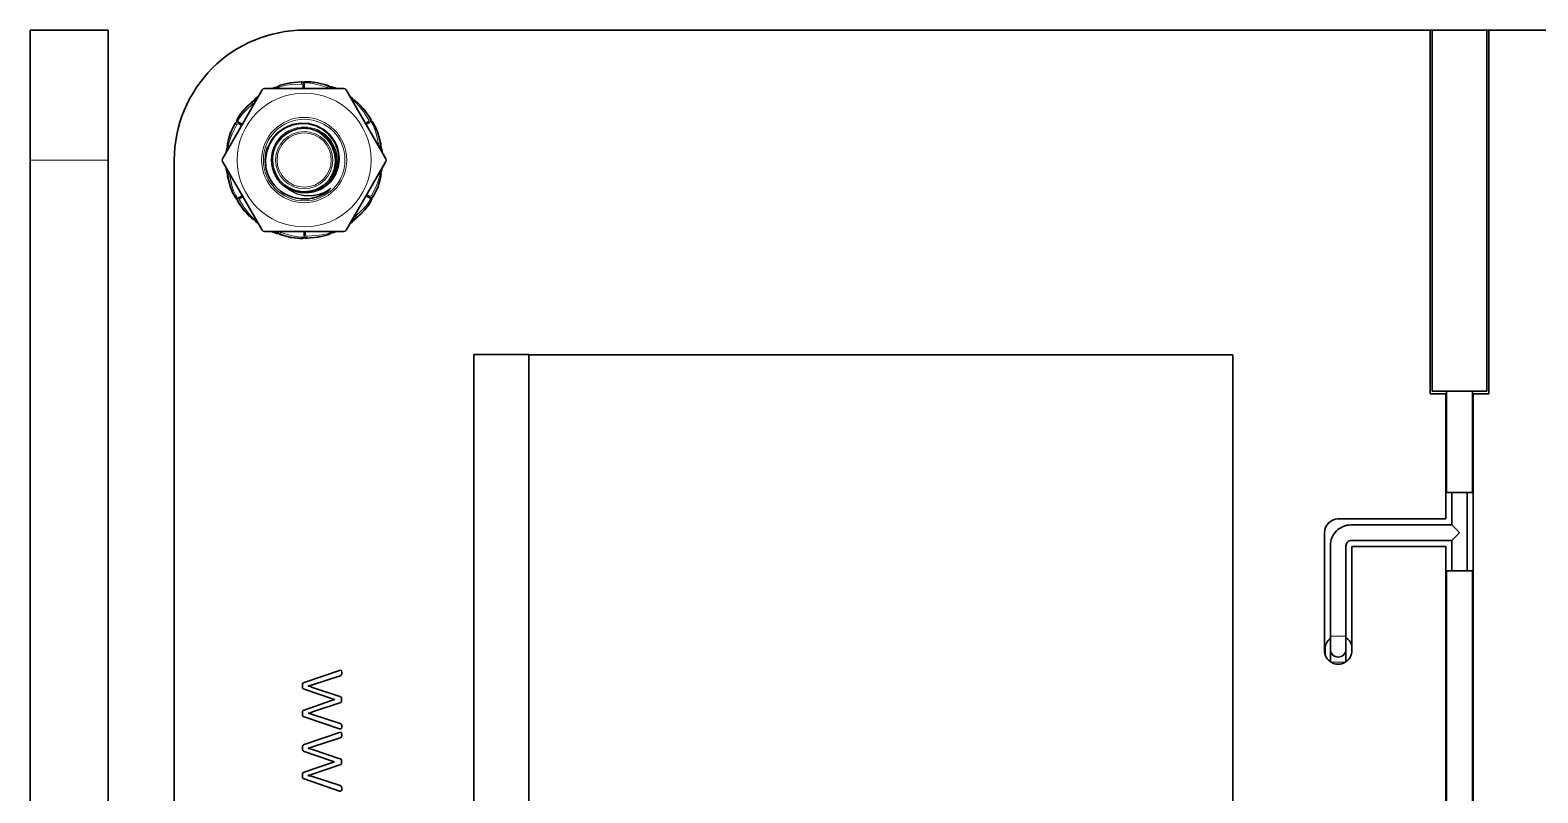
# Model space of a CAD drawing. Extents: x 145 to 857, y 42 to 790.
# Drawn here: x 634.6 to 692.7, y 335.5 to 364.8 of the extents above; entities that cross this region are included whole.
import ezdxf

# ---------------------------------------------------------------- set-up
doc = ezdxf.new("R2010")
doc.units = 0

msp = doc.modelspace()

# ---------------------------------------------------------------- linework, layer by layer
at = {"color": 7, "lineweight": 35, "ltscale": 0.075}
msp.add_line((634.621, 364.839), (637.621, 364.839), dxfattribs=at)
at = {"color": 7, "lineweight": 35, "ltscale": 0.125}
for p, q in [((634.621, 359.839), (634.621, 364.839)), ((634.621, 359.839), (634.621, 364.839)), ((637.621, 359.839), (637.621, 364.839))]:
    msp.add_line(p, q, dxfattribs=at)
at = {"color": 7, "lineweight": 35}
for p, q in [((645.169, 364.839), (701.549, 364.839)), ((634.621, 294.079), (634.621, 359.839)), ((634.621, 359.839), (634.621, 294.079)), ((637.621, 359.839), (637.621, 294.079)), ((640.169, 294.079), (640.169, 359.839)), ((651.698, 301.584), (651.698, 352.348)), ((653.819, 352.348), (653.819, 301.584)), ((653.819, 301.584), (653.819, 352.342)), ((680.916, 352.342), (653.819, 352.342)), ((680.916, 313.451), (680.916, 352.342)), ((689.11, 303.08), (689.11, 344.964)), ((690.168, 344.964), (690.168, 303.08)), ((689.14, 303.03), (689.14, 344.03)), ((690.14, 303.03), (690.14, 344.03))]:
    msp.add_line(p, q, dxfattribs=at)
at = {"color": 7, "lineweight": 35, "ltscale": 0.349879}
for p, q in [((688.505, 350.844), (688.505, 364.839)), ((690.774, 364.839), (690.773, 350.844))]:
    msp.add_line(p, q, dxfattribs=at)
at = {"color": 7, "lineweight": 35, "ltscale": 0.347379}
for p, q in [((688.589, 350.944), (688.589, 364.839)), ((690.689, 350.944), (690.689, 364.839))]:
    msp.add_line(p, q, dxfattribs=at)
at = {"color": 7, "lineweight": 35, "ltscale": 0.001178}
for p, q in [((644.394, 362.76), (644.349, 362.747)), ((647.91, 361.109), (647.89, 361.151)), ((642.252, 360.629), (642.241, 360.583)), ((644.898, 356.83), (644.945, 356.827))]:
    msp.add_line(p, q, dxfattribs=at)
at = {"color": 7, "lineweight": 13, "ltscale": 0.000101161}
msp.add_line((645.065, 362.849), (645.063, 362.846), dxfattribs=at)
at = {"color": 7, "lineweight": 13, "ltscale": 0.000367231}
msp.add_line((645.063, 362.831), (645.063, 362.846), dxfattribs=at)
at = {"color": 7, "lineweight": 13, "ltscale": 0.003215}
for p, q in [((645.117, 362.59), (645.117, 362.718)), ((647.525, 361.259), (647.636, 361.324))]:
    msp.add_line(p, q, dxfattribs=at)
at = {"color": 7, "lineweight": 35, "ltscale": 0.000366211}
for p, q in [((645.169, 362.737), (645.169, 362.751)), ((645.169, 356.942), (645.169, 356.927))]:
    msp.add_line(p, q, dxfattribs=at)
at = {"color": 7, "lineweight": 35, "ltscale": 0.003677}
for p, q in [((645.169, 362.59), (645.169, 362.737)), ((642.787, 361.214), (642.659, 361.288)), ((642.787, 358.464), (642.659, 358.39))]:
    msp.add_line(p, q, dxfattribs=at)
at = {"color": 7, "lineweight": 35, "ltscale": 0.001176}
for p, q in [((645.44, 362.848), (645.393, 362.852)), ((645.943, 356.919), (645.988, 356.932))]:
    msp.add_line(p, q, dxfattribs=at)
at = {"color": 7, "lineweight": 35, "ltscale": 0.076499}
for p, q in [((643.552, 362.539), (642.022, 359.889)), ((646.785, 357.139), (648.315, 359.789))]:
    msp.add_line(p, q, dxfattribs=at)
at = {"color": 7, "lineweight": 35, "ltscale": 0.000307051}
msp.add_line((643.414, 362.298), (643.404, 362.291), dxfattribs=at)
at = {"color": 7, "lineweight": 13, "ltscale": 0.000251525}
msp.add_line((643.404, 362.291), (643.412, 362.297), dxfattribs=at)
at = {"color": 7, "lineweight": 35, "ltscale": 0.076498}
for p, q in [((646.699, 362.589), (643.639, 362.589)), ((643.639, 357.089), (646.699, 357.089))]:
    msp.add_line(p, q, dxfattribs=at)
at = {"color": 7, "lineweight": 35, "ltscale": 0.002873}
for p, q in [((644.042, 362.632), (643.935, 362.589)), ((642.187, 360.259), (642.171, 360.146))]:
    msp.add_line(p, q, dxfattribs=at)
at = {"color": 7, "lineweight": 13, "ltscale": 0.002598}
for p, q in [((644.041, 362.628), (643.944, 362.589)), ((647.02, 362.21), (646.938, 362.274))]:
    msp.add_line(p, q, dxfattribs=at)
at = {"color": 7, "lineweight": 13, "ltscale": 0.001723}
msp.add_line((643.982, 362.589), (644.046, 362.614), dxfattribs=at)
at = {"color": 7, "lineweight": 13, "ltscale": 0.000101103}
msp.add_line((644.042, 362.632), (644.041, 362.628), dxfattribs=at)
at = {"color": 7, "lineweight": 13, "ltscale": 0.000366938}
for p, q in [((644.046, 362.614), (644.041, 362.628)), ((646.291, 357.064), (646.297, 357.05))]:
    msp.add_line(p, q, dxfattribs=at)
at = {"color": 7, "lineweight": 13, "ltscale": 0.000650683}
msp.add_line((644.046, 362.614), (644.053, 362.589), dxfattribs=at)
at = {"color": 7, "lineweight": 13, "ltscale": 0.000367217}
msp.add_line((646.093, 362.687), (646.097, 362.701), dxfattribs=at)
at = {"color": 7, "lineweight": 13, "ltscale": 0.000101789}
msp.add_line((646.1, 362.703), (646.097, 362.701), dxfattribs=at)
at = {"color": 7, "lineweight": 13, "ltscale": 0.000251303}
for p, q in [((646.41, 362.593), (646.419, 362.589)), ((643.928, 357.085), (643.919, 357.089))]:
    msp.add_line(p, q, dxfattribs=at)
at = {"color": 7, "lineweight": 35, "ltscale": 0.00030738}
msp.add_line((646.421, 362.588), (646.41, 362.593), dxfattribs=at)
at = {"color": 7, "lineweight": 35, "ltscale": 0.036627}
msp.add_line((646.785, 362.539), (647.518, 361.27), dxfattribs=at)
at = {"color": 7, "lineweight": 35, "ltscale": 0.002869}
msp.add_line((647.024, 362.212), (646.933, 362.282), dxfattribs=at)
at = {"color": 7, "lineweight": 13, "ltscale": 0.001722}
for p, q in [((646.957, 362.242), (647.011, 362.199)), ((642.194, 360.187), (642.204, 360.255)), ((648.144, 359.492), (648.133, 359.424)), ((643.38, 357.437), (643.327, 357.48)), ((646.355, 357.089), (646.291, 357.064))]:
    msp.add_line(p, q, dxfattribs=at)
at = {"color": 7, "lineweight": 13, "ltscale": 0.000650073}
for p, q in [((647.011, 362.199), (646.992, 362.18)), ((643.327, 357.48), (643.345, 357.498))]:
    msp.add_line(p, q, dxfattribs=at)
at = {"color": 7, "lineweight": 13, "ltscale": 0.000367833}
msp.add_line((647.011, 362.199), (647.02, 362.21), dxfattribs=at)
at = {"color": 7, "lineweight": 13, "ltscale": 9.97469e-05}
msp.add_line((647.024, 362.212), (647.02, 362.21), dxfattribs=at)
at = {"color": 7, "lineweight": 35, "ltscale": 0.001177}
for p, q in [((642.698, 361.579), (642.672, 361.54)), ((647.311, 361.97), (647.277, 362.003)), ((648.085, 359.05), (648.097, 359.095)), ((642.427, 358.569), (642.448, 358.527)), ((647.639, 358.1), (647.666, 358.139)), ((643.027, 357.708), (643.061, 357.676))]:
    msp.add_line(p, q, dxfattribs=at)
at = {"color": 7, "lineweight": 13, "ltscale": 0.000100858}
for p, q in [((643.154, 362.078), (643.155, 362.074)), ((647.183, 357.6), (647.182, 357.604))]:
    msp.add_line(p, q, dxfattribs=at)
at = {"color": 7, "lineweight": 13, "ltscale": 0.00036736}
for p, q in [((643.165, 362.063), (643.155, 362.074)), ((647.173, 357.615), (647.182, 357.604))]:
    msp.add_line(p, q, dxfattribs=at)
at = {"color": 7, "lineweight": 35, "ltscale": 0.08}
msp.add_line((634.621, 358.239), (634.621, 361.439), dxfattribs=at)
msp.add_line((634.621, 358.239), (634.621, 361.439), dxfattribs=at)
msp.add_line((634.621, 358.239), (634.621, 361.439), dxfattribs=at)
msp.add_line((634.621, 358.239), (634.621, 361.439), dxfattribs=at)
at = {"color": 7, "lineweight": 13, "ltscale": 0.0001005}
msp.add_line((642.51, 361.254), (642.512, 361.251), dxfattribs=at)
at = {"color": 7, "lineweight": 13, "ltscale": 0.00036756}
msp.add_line((642.525, 361.244), (642.512, 361.251), dxfattribs=at)
at = {"color": 7, "lineweight": 35, "ltscale": 0.000366414}
for p, q in [((642.659, 361.288), (642.647, 361.295)), ((647.678, 361.288), (647.691, 361.295))]:
    msp.add_line(p, q, dxfattribs=at)
at = {"color": 7, "lineweight": 13, "ltscale": 0.003214}
for p, q in [((642.761, 361.169), (642.649, 361.234)), ((642.813, 358.419), (642.701, 358.355)), ((647.577, 358.509), (647.688, 358.445)), ((645.221, 357.089), (645.221, 356.96))]:
    msp.add_line(p, q, dxfattribs=at)
at = {"color": 7, "lineweight": 35, "ltscale": 0.039872}
for p, q in [((648.315, 359.889), (647.518, 361.27)), ((642.022, 359.789), (642.82, 358.408))]:
    msp.add_line(p, q, dxfattribs=at)
at = {"color": 7, "lineweight": 35, "ltscale": 0.003676}
for p, q in [((647.551, 361.214), (647.678, 361.288)), ((647.551, 358.464), (647.678, 358.39)), ((645.169, 357.089), (645.169, 356.942))]:
    msp.add_line(p, q, dxfattribs=at)
at = {"color": 7, "lineweight": 13, "ltscale": 0.000367075}
for p, q in [((647.707, 361.426), (647.719, 361.434)), ((642.631, 358.252), (642.618, 358.244))]:
    msp.add_line(p, q, dxfattribs=at)
at = {"color": 7, "lineweight": 13, "ltscale": 0.000102245}
msp.add_line((647.723, 361.434), (647.719, 361.434), dxfattribs=at)
at = {"color": 7, "lineweight": 13, "ltscale": 0.000366608}
for p, q in [((648.097, 360.463), (648.111, 360.466)), ((642.241, 359.216), (642.227, 359.213))]:
    msp.add_line(p, q, dxfattribs=at)
at = {"color": 7, "lineweight": 13, "ltscale": 0.000101823}
msp.add_line((648.115, 360.464), (648.111, 360.466), dxfattribs=at)
at = {"color": 7, "lineweight": 13, "ltscale": 0.075}
msp.add_line((634.621, 359.839), (637.621, 359.839), dxfattribs=at)
at = {"color": 7, "lineweight": 13, "ltscale": 0.002597}
for p, q in [((642.19, 360.257), (642.175, 360.154)), ((648.148, 359.422), (648.162, 359.524)), ((643.318, 357.468), (643.399, 357.404)), ((646.297, 357.05), (646.393, 357.089))]:
    msp.add_line(p, q, dxfattribs=at)
at = {"color": 7, "lineweight": 13, "ltscale": 9.82742e-05}
msp.add_line((642.187, 360.259), (642.19, 360.257), dxfattribs=at)
at = {"color": 7, "lineweight": 13, "ltscale": 0.000366633}
msp.add_line((642.204, 360.255), (642.19, 360.257), dxfattribs=at)
at = {"color": 7, "lineweight": 13, "ltscale": 0.00065088}
msp.add_line((642.204, 360.255), (642.229, 360.248), dxfattribs=at)
at = {"color": 7, "lineweight": 13, "ltscale": 0.00026093}
msp.add_line((643.897, 359.85), (643.897, 359.839), dxfattribs=at)
at = {"color": 7, "lineweight": 35, "ltscale": 0.000250249}
msp.add_line((643.947, 359.834), (643.947, 359.844), dxfattribs=at)
at = {"color": 7, "lineweight": 35, "ltscale": 0.000250244}
msp.add_line((646.39, 359.844), (646.39, 359.834), dxfattribs=at)
at = {"color": 7, "lineweight": 13, "ltscale": 0.000260162}
msp.add_line((646.44, 359.829), (646.44, 359.839), dxfattribs=at)
at = {"color": 7, "lineweight": 13, "ltscale": 0.000251432}
for p, q in [((648.174, 360.142), (648.175, 360.132)), ((642.163, 359.537), (642.162, 359.547))]:
    msp.add_line(p, q, dxfattribs=at)
at = {"color": 7, "lineweight": 35, "ltscale": 0.00030518}
msp.add_line((648.176, 360.129), (648.174, 360.142), dxfattribs=at)
at = {"color": 7, "lineweight": 13, "ltscale": 0.000649407}
msp.add_line((648.133, 359.424), (648.108, 359.43), dxfattribs=at)
at = {"color": 7, "lineweight": 13, "ltscale": 0.00036825}
msp.add_line((648.133, 359.424), (648.148, 359.422), dxfattribs=at)
at = {"color": 7, "lineweight": 13, "ltscale": 9.65925e-05}
msp.add_line((648.151, 359.419), (648.148, 359.422), dxfattribs=at)
at = {"color": 7, "lineweight": 35, "ltscale": 0.00287}
msp.add_line((648.151, 359.419), (648.167, 359.533), dxfattribs=at)
at = {"color": 7, "lineweight": 13, "ltscale": 0.000100384}
msp.add_line((642.223, 359.214), (642.227, 359.213), dxfattribs=at)
at = {"color": 7, "lineweight": 13, "ltscale": 0.00073615}
msp.add_line((644.517, 358.806), (644.498, 358.783), dxfattribs=at)
at = {"color": 7, "lineweight": 35, "ltscale": 9.52208e-05}
msp.add_line((644.514, 358.808), (644.517, 358.806), dxfattribs=at)
at = {"color": 7, "lineweight": 35, "ltscale": 0.001908}
msp.add_line((646.143, 358.699), (646.2, 358.75), dxfattribs=at)
at = {"color": 7, "lineweight": 13, "ltscale": 0.000100711}
msp.add_line((642.614, 358.244), (642.618, 358.244), dxfattribs=at)
at = {"color": 7, "lineweight": 35, "ltscale": 0.000366034}
for p, q in [((642.659, 358.39), (642.647, 358.383)), ((647.678, 358.39), (647.691, 358.383))]:
    msp.add_line(p, q, dxfattribs=at)
at = {"color": 7, "lineweight": 35, "ltscale": 0.036626}
msp.add_line((643.552, 357.139), (642.82, 358.408), dxfattribs=at)
at = {"color": 7, "lineweight": 13, "ltscale": 0.00036657}
msp.add_line((647.812, 358.435), (647.825, 358.428), dxfattribs=at)
at = {"color": 7, "lineweight": 13, "ltscale": 0.000101273}
msp.add_line((647.827, 358.424), (647.825, 358.428), dxfattribs=at)
at = {"color": 7, "lineweight": 13, "ltscale": 0.000101172}
msp.add_line((643.314, 357.467), (643.318, 357.468), dxfattribs=at)
at = {"color": 7, "lineweight": 35, "ltscale": 0.002871}
for p, q in [((643.314, 357.467), (643.404, 357.396)), ((646.296, 357.046), (646.402, 357.09))]:
    msp.add_line(p, q, dxfattribs=at)
at = {"color": 7, "lineweight": 13, "ltscale": 0.000366891}
msp.add_line((643.327, 357.48), (643.318, 357.468), dxfattribs=at)
at = {"color": 7, "lineweight": 35, "ltscale": 0.000304283}
msp.add_line((643.917, 357.09), (643.928, 357.085), dxfattribs=at)
at = {"color": 7, "lineweight": 13, "ltscale": 0.000101126}
msp.add_line((644.237, 356.975), (644.24, 356.978), dxfattribs=at)
at = {"color": 7, "lineweight": 13, "ltscale": 0.000366491}
msp.add_line((644.245, 356.992), (644.24, 356.978), dxfattribs=at)
at = {"color": 7, "lineweight": 13, "ltscale": 0.000649946}
msp.add_line((646.291, 357.064), (646.284, 357.089), dxfattribs=at)
at = {"color": 7, "lineweight": 13, "ltscale": 0.000101345}
msp.add_line((646.296, 357.046), (646.297, 357.05), dxfattribs=at)
at = {"color": 7, "lineweight": 35, "ltscale": 0.000303237}
msp.add_line((646.924, 357.38), (646.933, 357.387), dxfattribs=at)
at = {"color": 7, "lineweight": 13, "ltscale": 0.000250286}
msp.add_line((646.933, 357.387), (646.925, 357.382), dxfattribs=at)
at = {"color": 7, "lineweight": 13, "ltscale": 0.00010041}
msp.add_line((645.273, 356.829), (645.275, 356.833), dxfattribs=at)
at = {"color": 7, "lineweight": 13, "ltscale": 0.000367177}
msp.add_line((645.274, 356.848), (645.275, 356.833), dxfattribs=at)
at = {"color": 7, "lineweight": 35, "ltscale": 0.053038}
msp.add_line((651.698, 352.348), (653.819, 352.348), dxfattribs=at)
at = {"color": 7, "lineweight": 35, "ltscale": 0.000172424}
msp.add_line((653.819, 352.348), (653.819, 352.342), dxfattribs=at)
at = {"color": 7, "lineweight": 35, "ltscale": 0.015115}
msp.add_line((689.11, 350.844), (688.505, 350.844), dxfattribs=at)
at = {"color": 7, "lineweight": 35, "ltscale": 0.052499}
msp.add_line((690.689, 350.944), (688.589, 350.944), dxfattribs=at)
at = {"color": 7, "lineweight": 35, "ltscale": 0.120544}
for p, q in [((689.11, 346.022), (689.11, 350.844)), ((690.168, 350.844), (690.168, 346.022))]:
    msp.add_line(p, q, dxfattribs=at)
at = {"color": 7, "lineweight": 35, "ltscale": 0.0975}
for p, q in [((689.14, 350.944), (689.14, 347.044)), ((690.14, 350.944), (690.14, 347.044))]:
    msp.add_line(p, q, dxfattribs=at)
at = {"color": 7, "lineweight": 35, "ltscale": 0.015132}
msp.add_line((690.773, 350.844), (690.168, 350.844), dxfattribs=at)
at = {"color": 7, "lineweight": 35, "ltscale": 0.025}
for p, q in [((689.14, 347.044), (690.14, 347.044)), ((690.14, 344.03), (689.14, 344.03))]:
    msp.add_line(p, q, dxfattribs=at)
at = {"color": 7, "lineweight": 35, "ltscale": 0.031277}
msp.add_line((689.34, 347.044), (689.34, 345.793), dxfattribs=at)
at = {"color": 7, "lineweight": 35, "ltscale": 0.07536}
msp.add_line((689.94, 347.044), (689.94, 344.03), dxfattribs=at)
at = {"color": 7, "lineweight": 35, "ltscale": 0.103705}
msp.add_line((684.962, 346.022), (689.11, 346.022), dxfattribs=at)
at = {"color": 7, "lineweight": 35, "ltscale": 2.59399e-05}
msp.add_line((684.962, 346.021), (684.962, 346.022), dxfattribs=at)
at = {"color": 7, "lineweight": 35, "ltscale": 0.026459}
msp.add_line((690.168, 346.022), (690.168, 344.964), dxfattribs=at)
at = {"color": 7, "lineweight": 35, "ltscale": 0.113283}
msp.add_line((684.441, 340.962), (684.441, 345.493), dxfattribs=at)
at = {"color": 7, "lineweight": 35, "ltscale": 0.096744}
for p, q in [((685.47, 345.793), (689.34, 345.793)), ((685.47, 345.193), (689.34, 345.193))]:
    msp.add_line(p, q, dxfattribs=at)
at = {"color": 7, "lineweight": 35, "ltscale": 0.00552}
msp.add_line((689.496, 345.637), (689.34, 345.793), dxfattribs=at)
at = {"color": 7, "lineweight": 35, "ltscale": 0.005521}
msp.add_line((689.496, 345.349), (689.34, 345.193), dxfattribs=at)
at = {"color": 7, "lineweight": 35, "ltscale": 0.005086}
for q in [(689.496, 345.637), (689.496, 345.349)]:
    msp.add_line((689.64, 345.493), q, dxfattribs=at)
at = {"color": 7, "lineweight": 35, "ltscale": 0.087133}
for p, q in [((684.67, 341.508), (684.67, 344.993)), ((685.27, 341.508), (685.27, 344.993))]:
    msp.add_line(p, q, dxfattribs=at)
at = {"color": 7, "lineweight": 35, "ltscale": 0.100053}
msp.add_line((685.5, 344.964), (685.5, 340.962), dxfattribs=at)
at = {"color": 7, "lineweight": 35, "ltscale": 0.090253}
msp.add_line((689.11, 344.964), (685.5, 344.964), dxfattribs=at)
at = {"color": 7, "lineweight": 35, "ltscale": 0.029082}
msp.add_line((689.34, 345.193), (689.34, 344.03), dxfattribs=at)
at = {"color": 7, "lineweight": 35, "ltscale": 0.0125}
for p, q in [((684.67, 341.508), (684.67, 341.008)), ((685.27, 341.508), (685.27, 341.008))]:
    msp.add_line(p, q, dxfattribs=at)
at = {"color": 7, "lineweight": 13, "ltscale": 0.015001}
msp.add_line((684.67, 341.508), (685.27, 341.508), dxfattribs=at)
at = {"color": 7, "lineweight": 35, "ltscale": 0.005022}
msp.add_line((684.465, 340.807), (684.465, 341.008), dxfattribs=at)
at = {"color": 7, "lineweight": 35, "ltscale": 0.01203}
msp.add_line((684.67, 341.008), (684.67, 340.526), dxfattribs=at)
at = {"color": 7, "lineweight": 35, "ltscale": 0.012057}
msp.add_line((685.27, 341.008), (685.27, 340.525), dxfattribs=at)
at = {"color": 7, "lineweight": 35, "ltscale": 0.036023}
for p, q in [((645.166, 339.73), (646.53, 340.193)), ((646.53, 337.942), (645.166, 338.405)), ((645.166, 337.338), (646.53, 337.8)), ((646.53, 335.549), (645.166, 336.012))]:
    msp.add_line(p, q, dxfattribs=at)
at = {"color": 7, "lineweight": 35, "ltscale": 0.001576}
for p, q in [((646.614, 340.13), (646.614, 340.067)), ((646.614, 338.065), (646.614, 338.002)), ((646.614, 335.672), (646.614, 335.609))]:
    msp.add_line(p, q, dxfattribs=at)
at = {"color": 7, "lineweight": 13, "ltscale": 0.013632}
msp.add_line((684.698, 340.508), (685.243, 340.508), dxfattribs=at)
at = {"color": 7, "lineweight": 35, "ltscale": 0.002335}
msp.add_line((645.103, 339.55), (645.103, 339.643), dxfattribs=at)
at = {"color": 7, "lineweight": 35, "ltscale": 0.004211}
for p, q in [((645.487, 339.637), (645.325, 339.592)), ((645.487, 337.244), (645.325, 337.199))]:
    msp.add_line(p, q, dxfattribs=at)
at = {"color": 7, "lineweight": 35, "ltscale": 0.000145721}
msp.add_line((645.325, 339.592), (645.325, 339.586), dxfattribs=at)
at = {"color": 7, "lineweight": 35, "ltscale": 0.002765}
for p, q in [((645.325, 339.586), (645.432, 339.556)), ((645.325, 337.193), (645.432, 337.163))]:
    msp.add_line(p, q, dxfattribs=at)
at = {"color": 7, "lineweight": 35, "ltscale": 0.001469}
for p, q in [((645.432, 339.556), (645.487, 339.538)), ((645.432, 337.163), (645.487, 337.145))]:
    msp.add_line(p, q, dxfattribs=at)
at = {"color": 7, "lineweight": 35, "ltscale": 0.027966}
for p, q in [((646.551, 339.983), (645.487, 339.637)), ((646.551, 337.59), (645.487, 337.244))]:
    msp.add_line(p, q, dxfattribs=at)
at = {"color": 7, "lineweight": 35, "ltscale": 0.027936}
for p, q in [((645.487, 339.538), (646.548, 339.186)), ((645.487, 337.145), (646.548, 336.794))]:
    msp.add_line(p, q, dxfattribs=at)
at = {"color": 7, "lineweight": 35, "ltscale": 0.02678}
for p, q in [((646.179, 339.117), (645.166, 339.466)), ((646.179, 336.724), (645.166, 337.073))]:
    msp.add_line(p, q, dxfattribs=at)
at = {"color": 7, "lineweight": 35, "ltscale": 0.026805}
for p, q in [((645.166, 338.666), (646.179, 339.018)), ((645.166, 336.273), (646.179, 336.625))]:
    msp.add_line(p, q, dxfattribs=at)
at = {"color": 7, "lineweight": 35, "ltscale": 0.027938}
for p, q in [((646.548, 338.946), (645.487, 338.594)), ((646.548, 336.553), (645.487, 336.201))]:
    msp.add_line(p, q, dxfattribs=at)
at = {"color": 7, "lineweight": 35, "ltscale": 0.000146484}
for p, q in [((646.341, 339.063), (646.341, 339.069)), ((645.325, 338.546), (645.325, 338.54)), ((645.325, 337.199), (645.325, 337.193)), ((646.341, 336.67), (646.341, 336.676)), ((645.325, 336.153), (645.325, 336.147))]:
    msp.add_line(p, q, dxfattribs=at)
at = {"color": 7, "lineweight": 35, "ltscale": 0.001801}
msp.add_line((646.608, 339.102), (646.608, 339.03), dxfattribs=at)
at = {"color": 7, "lineweight": 35, "ltscale": 0.002325}
for p, q in [((645.103, 338.489), (645.103, 338.582)), ((645.103, 336.096), (645.103, 336.189))]:
    msp.add_line(p, q, dxfattribs=at)
at = {"color": 7, "lineweight": 35, "ltscale": 0.002766}
for p, q in [((645.432, 338.576), (645.325, 338.546)), ((645.432, 336.183), (645.325, 336.153))]:
    msp.add_line(p, q, dxfattribs=at)
at = {"color": 7, "lineweight": 35, "ltscale": 0.001467}
for p, q in [((645.487, 338.594), (645.432, 338.576)), ((645.487, 336.201), (645.432, 336.183))]:
    msp.add_line(p, q, dxfattribs=at)
at = {"color": 7, "lineweight": 35, "ltscale": 0.027964}
for p, q in [((645.487, 338.495), (646.551, 338.149)), ((645.487, 336.102), (646.551, 335.757))]:
    msp.add_line(p, q, dxfattribs=at)
at = {"color": 7, "lineweight": 35, "ltscale": 0.002334}
msp.add_line((645.103, 337.157), (645.103, 337.25), dxfattribs=at)
at = {"color": 7, "lineweight": 35, "ltscale": 0.001575}
msp.add_line((646.614, 337.737), (646.614, 337.674), dxfattribs=at)
at = {"color": 7, "lineweight": 35, "ltscale": 0.0018}
msp.add_line((646.608, 336.709), (646.608, 336.637), dxfattribs=at)
at = {"color": 7, "lineweight": 13}
for points in [[(644.137, 362.621), (644.276, 362.674), (644.475, 362.72), (644.691, 362.747), (645.062, 362.766)], [(644.349, 362.747), (644.74, 362.814), (645.063, 362.831)], [(645.063, 362.846), (644.765, 362.828), (644.394, 362.76)], [(645.151, 362.806), (645.3, 362.808), (645.502, 362.783), (645.714, 362.735), (646.069, 362.626)], [(645.393, 362.852), (645.783, 362.781), (646.093, 362.687)], [(646.097, 362.701), (645.812, 362.786), (645.44, 362.848)], [(642.59, 361.307), (642.663, 361.437), (642.786, 361.6), (642.934, 361.76), (643.205, 362.012)], [(642.672, 361.54), (642.928, 361.842), (643.165, 362.063)], [(643.155, 362.074), (642.938, 361.869), (642.698, 361.579)], [(647.062, 362.124), (647.178, 362.029), (647.316, 361.88), (647.448, 361.707), (647.65, 361.395)], [(647.277, 362.003), (647.531, 361.698), (647.707, 361.426)], [(647.719, 361.434), (647.555, 361.683), (647.311, 361.97)], [(642.241, 360.583), (642.378, 360.955), (642.525, 361.244)], [(642.244, 360.336), (642.267, 360.484), (642.327, 360.678), (642.412, 360.879), (642.581, 361.21)], [(642.512, 361.251), (642.379, 360.984), (642.252, 360.629)], [(643.753, 360.333), (643.909, 360.632), (644.127, 360.886), (644.395, 361.084), (644.698, 361.215), (645.02, 361.274), (645.343, 361.26), (645.652, 361.175), (645.932, 361.023), (646.169, 360.815), (646.352, 360.56)], [(647.729, 361.338), (647.806, 361.21), (647.885, 361.023), (647.95, 360.815), (648.032, 360.453)], [(647.89, 361.151), (648.024, 360.778), (648.097, 360.463)], [(648.111, 360.466), (648.042, 360.756), (647.91, 361.109)], [(646.143, 360.518), (646.046, 360.641), (645.809, 360.851), (645.761, 360.886), (645.732, 360.915), (645.747, 360.916)], [(646.148, 360.521), (645.972, 360.724), (645.805, 360.858), (645.732, 360.914), (645.734, 360.916), (645.757, 360.911)], [(646.527, 359.834), (646.485, 359.549), (646.384, 359.281), (646.229, 359.043), (646.029, 358.845), (645.793, 358.694), (645.533, 358.598), (645.262, 358.56), (644.991, 358.579), (644.733, 358.655), (644.498, 358.783)], [(648.094, 359.342), (648.07, 359.194), (648.01, 359), (647.926, 358.799), (647.757, 358.469)], [(642.227, 359.213), (642.295, 358.923), (642.427, 358.569)], [(642.448, 358.527), (642.314, 358.9), (642.241, 359.216)], [(642.609, 358.34), (642.532, 358.468), (642.453, 358.656), (642.388, 358.864), (642.305, 359.225)], [(646.07, 358.64), (645.773, 358.511), (645.462, 358.452), (645.155, 358.463), (644.865, 358.539), (644.606, 358.674), (644.483, 358.769)], [(646.2, 358.75), (645.972, 358.612), (645.729, 358.52), (645.478, 358.475), (645.229, 358.475), (645.068, 358.5), (644.913, 358.544), (644.631, 358.683), (644.498, 358.783)], [(648.097, 359.095), (647.96, 358.723), (647.812, 358.435)], [(647.825, 358.428), (647.959, 358.694), (648.085, 359.05)], [(642.618, 358.244), (642.782, 357.995), (643.027, 357.708)], [(643.061, 357.676), (642.807, 357.98), (642.631, 358.252)], [(643.276, 357.555), (643.16, 357.649), (643.021, 357.798), (642.889, 357.972), (642.688, 358.283)], [(647.747, 358.372), (647.675, 358.241), (647.552, 358.079), (647.404, 357.919), (647.132, 357.666)], [(647.666, 358.139), (647.41, 357.836), (647.173, 357.615)], [(647.182, 357.604), (647.399, 357.809), (647.639, 358.1)], [(644.24, 356.978), (644.526, 356.893), (644.898, 356.83)], [(644.945, 356.827), (644.554, 356.897), (644.245, 356.992)], [(645.187, 356.872), (645.038, 356.87), (644.836, 356.895), (644.623, 356.943), (644.268, 357.052)], [(645.988, 356.932), (645.598, 356.864), (645.274, 356.848)], [(645.275, 356.833), (645.572, 356.85), (645.943, 356.919)], [(646.201, 357.058), (646.061, 357.004), (645.863, 356.959), (645.646, 356.931), (645.276, 356.912)]]:
    msp.add_lwpolyline(points, dxfattribs=at)
at = {"color": 7, "lineweight": 35}
for points in [[(645.065, 362.849), (644.633, 362.812), (644.394, 362.76)], [(646.1, 362.703), (645.682, 362.816), (645.44, 362.848)], [(643.154, 362.078), (642.847, 361.772), (642.698, 361.579)], [(647.723, 361.434), (647.475, 361.79), (647.311, 361.97)], [(642.51, 361.254), (642.326, 360.862), (642.252, 360.629)], [(643.698, 359.546), (643.682, 359.86), (643.729, 360.166), (643.838, 360.453), (644.002, 360.709), (644.215, 360.925), (644.466, 361.09), (644.744, 361.198), (645.036, 361.246), (645.33, 361.232), (645.612, 361.159), (645.871, 361.029), (646.096, 360.849), (646.276, 360.629), (646.326, 360.548)], [(648.115, 360.464), (648.004, 360.883), (647.91, 361.109)], [(646.498, 359.838), (646.457, 359.559), (646.359, 359.297), (646.208, 359.064), (646.014, 358.87), (645.743, 358.703), (645.443, 358.608), (645.132, 358.591), (644.829, 358.651), (644.553, 358.782), (644.517, 358.806)], [(642.223, 359.214), (642.334, 358.795), (642.427, 358.569)], [(647.827, 358.424), (648.011, 358.817), (648.085, 359.05)], [(642.614, 358.244), (642.862, 357.889), (643.027, 357.708)], [(647.183, 357.6), (647.49, 357.906), (647.639, 358.1)], [(644.237, 356.975), (644.656, 356.862), (644.898, 356.83)], [(645.273, 356.829), (645.705, 356.866), (645.943, 356.919)], [(646.53, 340.193), (646.577, 340.197), (646.605, 340.176), (646.614, 340.13)], [(646.614, 338.002), (646.605, 337.958), (646.577, 337.938), (646.53, 337.942)], [(646.53, 337.8), (646.577, 337.804), (646.605, 337.783), (646.614, 337.737)], [(646.614, 335.609), (646.605, 335.565), (646.577, 335.545), (646.53, 335.549)]]:
    msp.add_lwpolyline(points, dxfattribs=at)
at = {"color": 7, "lineweight": 13}
for radius in [2.575, 1.641, 1.571, 1.099, 1.043]:
    msp.add_circle((645.169, 359.839), radius, dxfattribs=at)
at = {"color": 7, "lineweight": 35}
for centre, radius, start, end in [((645.169, 359.839), 5, 90, 180.00001), ((644.639, 361.687), 1.099, 105.29342, 116.06192), ((645.069, 362.749), 0.1, 1.50389, 92.47464), ((645.196, 362.785), 0.0643, 96.69185, 148.92583), ((645.303, 361.757), 1.099, 85.29342, 96.06192), ((643.296, 362.114), 0.0643, 136.69189, 188.92627), ((644.039, 361.394), 1.099, 125.29343, 136.06192), ((643.639, 362.489), 0.1, 90, 150), ((644.08, 362.538), 0.101, 30.33477, 112.18853), ((644.187, 362.617), 0.0643, 116.69187, 168.92606), ((646.07, 362.607), 0.101, 349.85132, 72.20334), ((646.202, 362.598), 0.0643, 76.69183, 128.92559), ((645.951, 361.595), 1.099, 65.29342, 76.06192), ((646.699, 362.489), 0.1, 30, 90), ((646.962, 362.132), 0.101, 330.33475, 52.18854), ((647.083, 362.079), 0.0643, 56.69181, 108.92538), ((643.222, 362.003), 0.101, 49.85132, 132.20334), ((646.504, 361.222), 1.099, 45.29342, 56.06192), ((642.599, 361.208), 0.1, 61.50389, 152.47464), ((642.631, 361.336), 0.0643, 156.6919, 208.92642), ((643.575, 360.914), 1.099, 145.29342, 156.06191), ((645.169, 359.839), 1.221, 0.23471, 179.76529), ((647.639, 361.38), 0.1, 301.50389, 32.47464), ((647.734, 361.289), 0.0643, 36.6918, 88.92523), ((646.896, 360.682), 1.099, 25.29342, 36.06192), ((643.304, 360.304), 1.099, 165.29342, 176.06192), ((645.133, 359.812), 1.238, 1.26229, 34.98067), ((645.157, 359.889), 1.342, 357.84232, 29.4327), ((648.016, 360.443), 0.101, 289.85132, 12.20334), ((642.109, 359.839), 0.1, 150, 210), ((642.287, 360.246), 0.101, 90.3348, 172.18854), ((642.272, 360.378), 0.0643, 176.69191, 228.92651), ((645.169, 359.839), 1.5, 160.76048, 265.5039), ((645.169, 359.839), 1.221, 180.23471, 237.58348), ((645.169, 359.839), 1.221, 237.5819, 359.76523), ((645.169, 359.839), 1.221, 237.58253, 359.76522), ((645.169, 359.839), 1.221, 237.58277, 359.76522), ((645.136, 359.813), 1.235, 333.16685, 1.19453), ((648.075, 360.324), 0.0643, 16.69179, 68.92515), ((647.081, 360.04), 1.099, 5.29342, 16.06192), ((648.229, 359.839), 0.1, 330, 30), ((643.257, 359.638), 1.099, 185.29342, 196.06192), ((642.263, 359.354), 0.0643, 196.69191, 248.92651), ((642.321, 359.235), 0.101, 109.85132, 192.20333), ((645.129, 359.816), 1.243, 328.34981, 333.19712), ((648.051, 359.433), 0.101, 270.33471, 352.18854), ((647.034, 359.374), 1.099, 345.29342, 356.06192), ((648.065, 359.301), 0.0643, 356.69179, 48.92516), ((645.169, 359.839), 1.5, 265.50063, 310.49808), ((643.441, 358.997), 1.099, 205.29343, 216.06192), ((642.604, 358.39), 0.0643, 216.69191, 268.92644), ((642.699, 358.298), 0.1, 121.50389, 212.47463), ((646.762, 358.764), 1.099, 325.29342, 336.06192), ((647.738, 358.471), 0.1, 241.5039, 332.47464), ((647.707, 358.343), 0.0643, 336.6918, 28.92524), ((643.833, 358.456), 1.099, 225.29342, 236.06191), ((643.254, 357.6), 0.0643, 236.69189, 288.92628), ((643.376, 357.546), 0.101, 150.3348, 232.18854), ((646.299, 358.284), 1.099, 305.29342, 316.06192), ((647.115, 357.675), 0.101, 229.85133, 312.20333), ((647.042, 357.565), 0.0643, 316.69181, 8.9254), ((643.639, 357.189), 0.1, 210, 270), ((644.387, 358.083), 1.099, 245.29342, 256.06192), ((644.136, 357.08), 0.0643, 256.69187, 308.92608), ((644.268, 357.071), 0.101, 169.85133, 252.20333), ((645.268, 356.93), 0.1, 181.50389, 272.47464), ((645.699, 357.991), 1.099, 285.29343, 296.06192), ((646.258, 357.14), 0.101, 210.33474, 292.18854), ((646.151, 357.061), 0.0643, 296.69183, 348.92561), ((646.699, 357.189), 0.1, 270, 330), ((645.035, 357.922), 1.099, 265.29342, 276.06192), ((645.142, 356.893), 0.0643, 276.69185, 328.92584), ((684.97, 345.493), 0.529, 90.89247, 179.95562), ((685.47, 344.993), 0.8, 90, 180.00001), ((685.47, 344.993), 0.2, 90, 180.00001), ((684.993, 341.008), 0.528, 127.70782, 180.02039), ((684.991, 341.005), 0.532, 17.18885, 58.42523), ((684.97, 340.962), 0.529, 179.98532, 0.04224), ((684.97, 341.008), 0.3, 180.00001, 360), ((645.186, 339.649), 0.0836, 104.24566, 183.93748), ((645.181, 339.543), 0.0787, 175.22378, 258.47186), ((646.535, 340.06), 0.0787, 281.52814, 4.77622), ((646.975, 341.496), 2.508, 251.48521, 255.35253), ((646.553, 338.006), 1.078, 101.35552, 110.3134), ((646.53, 339.11), 0.0786, 354.26624, 76.4109), ((646.53, 339.022), 0.0782, 283.34726, 5.71547), ((645.181, 338.589), 0.0787, 101.52814, 184.77622), ((645.182, 338.482), 0.0791, 175.19844, 258.2328), ((645.147, 337.588), 0.969, 69.43808, 79.41053), ((646.535, 338.072), 0.0791, 355.19844, 78.2328), ((645.186, 337.256), 0.0836, 104.24566, 183.93748), ((646.535, 337.668), 0.0787, 281.52814, 4.77622), ((645.181, 337.151), 0.0787, 175.22378, 258.47186), ((646.975, 339.103), 2.508, 251.48521, 255.35253), ((646.553, 335.614), 1.078, 101.35552, 110.3134), ((646.53, 336.717), 0.0786, 354.26624, 76.4109), ((646.53, 336.629), 0.0782, 283.34726, 5.71547), ((645.181, 336.196), 0.0787, 101.52814, 184.77622), ((645.182, 336.09), 0.0791, 175.19844, 258.2328), ((645.147, 335.195), 0.969, 69.43808, 79.41053), ((646.535, 335.679), 0.0791, 355.19844, 78.2328)]:
    msp.add_arc(centre, radius, start, end, dxfattribs=at)
at = {"color": 7, "lineweight": 13}
for centre, radius, start, end in [((645.387, 362.792), 0.326, 173.22679, 184.65508), ((645.066, 362.714), 0.0517, 4.84226, 94.59469), ((645.071, 362.746), 0.0988, 2.94565, 94.62139), ((645.071, 362.732), 0.0987, 2.92211, 94.38808), ((645.193, 362.803), 0.0463, 84.45087, 176.92708), ((643.282, 362.125), 0.0463, 124.45087, 216.92707), ((643.919, 361.438), 0.943, 127.06148, 135.41634), ((644.082, 362.536), 0.1, 32.27455, 114.05465), ((644.087, 362.52), 0.102, 42.62753, 113.25586), ((644.178, 362.633), 0.0463, 104.45087, 196.92708), ((646.384, 362.54), 0.326, 153.2268, 164.6551), ((646.051, 362.572), 0.0566, 17.54529, 71.89364), ((646.064, 362.589), 0.102, 0.2607, 73.37746), ((646.07, 362.604), 0.1, 351.7282, 74.08656), ((646.205, 362.616), 0.0463, 64.45087, 156.92707), ((645.929, 361.721), 0.943, 67.06147, 75.41629), ((646.95, 362.117), 0.102, 342.62745, 53.25587), ((646.961, 362.129), 0.1, 332.27452, 54.05466), ((647.093, 362.094), 0.0463, 44.45087, 136.92707), ((643.225, 362.002), 0.1, 51.7282, 134.08657), ((643.235, 361.989), 0.102, 60.2607, 133.37746), ((643.438, 362.242), 0.326, 213.22679, 224.65509), ((643.243, 361.97), 0.0566, 77.54529, 131.89364), ((642.602, 361.208), 0.0988, 62.94565, 154.6214), ((642.72, 361.505), 0.326, 233.2268, 244.65508), ((642.615, 361.201), 0.0987, 62.92211, 154.38808), ((642.614, 361.342), 0.0463, 144.45088, 236.92707), ((642.628, 361.187), 0.0517, 64.84226, 154.59469), ((645.169, 359.839), 1.271, 360, 179.53065), ((647.607, 361.366), 0.0517, 304.84226, 34.59469), ((647.835, 361.127), 0.326, 113.22679, 124.65509), ((647.625, 361.37), 0.0987, 302.9221, 34.38808), ((647.637, 361.378), 0.0988, 302.94565, 34.62139), ((647.748, 361.3), 0.0463, 24.45087, 116.92707), ((645.133, 359.812), 1.232, 1.24778, 34.97918), ((645.157, 359.889), 1.371, 357.7343, 29.32902), ((647.977, 360.441), 0.0566, 317.54529, 11.89364), ((648.115, 360.137), 0.326, 93.22679, 104.65509), ((647.997, 360.439), 0.102, 300.2607, 13.37746), ((648.013, 360.441), 0.1, 291.7282, 14.08657), ((642.29, 360.246), 0.1, 92.27457, 174.05465), ((642.306, 360.243), 0.102, 102.63164, 173.25566), ((642.254, 360.378), 0.0463, 164.45087, 256.92707), ((643.908, 359.656), 0.183, 77.61329, 93.37279), ((645.169, 359.839), 1.271, 179.99968, 237.34895), ((645.169, 359.839), 1.271, 294.52191, 359.53051), ((645.136, 359.813), 1.23, 333.14627, 1.17951), ((646.429, 360.023), 0.183, 257.61329, 273.37279), ((648.092, 360.33), 0.0463, 4.45087, 96.92707), ((647.178, 360.122), 0.943, 7.06142, 15.41625), ((642.246, 359.348), 0.0463, 184.45087, 276.92707), ((643.159, 359.557), 0.943, 187.06141, 195.41636), ((642.324, 359.237), 0.1, 111.7282, 194.08656), ((642.34, 359.239), 0.102, 120.2607, 193.37747), ((642.361, 359.237), 0.0566, 137.54527, 191.89364), ((645.125, 359.818), 1.241, 320.55211, 333.16472), ((648.047, 359.432), 0.1, 272.27447, 354.05466), ((648.032, 359.436), 0.102, 282.62736, 353.25587), ((648.083, 359.301), 0.0463, 344.45087, 76.92707), ((642.223, 359.541), 0.326, 273.22679, 284.65509), ((644.643, 358.679), 0.183, 134.96146, 150.71928), ((642.59, 358.378), 0.0463, 204.45087, 296.92707), ((642.7, 358.301), 0.0988, 122.94565, 214.62139), ((642.713, 358.308), 0.0987, 122.92211, 214.38809), ((642.502, 358.551), 0.326, 293.22679, 304.65509), ((642.731, 358.313), 0.0517, 124.84227, 214.59468), ((647.723, 358.478), 0.0987, 242.9221, 334.38808), ((647.71, 358.491), 0.0517, 244.84226, 334.59469), ((647.735, 358.471), 0.0988, 242.94565, 334.62139), ((647.723, 358.336), 0.0463, 324.45087, 56.92707), ((647.617, 358.174), 0.326, 53.22679, 64.65509), ((643.245, 357.584), 0.0463, 224.45088, 316.92707), ((643.377, 357.55), 0.1, 152.27457, 234.05464), ((643.388, 357.562), 0.102, 162.63154, 233.25566), ((646.418, 358.24), 0.943, 307.06146, 315.41628), ((647.112, 357.677), 0.1, 231.7282, 314.08657), ((647.102, 357.689), 0.102, 240.26069, 313.37746), ((647.094, 357.708), 0.0566, 257.5453, 311.89364), ((647.055, 357.553), 0.0463, 304.45087, 36.92707), ((646.9, 357.437), 0.326, 33.22679, 44.65509), ((644.409, 357.958), 0.943, 247.06146, 255.41633), ((644.132, 357.062), 0.0463, 244.45088, 336.92707), ((644.268, 357.075), 0.1, 171.72821, 254.08657), ((644.274, 357.09), 0.102, 180.2607, 253.37746), ((644.286, 357.106), 0.0566, 197.5453, 251.89364), ((643.954, 357.139), 0.326, 333.22679, 344.65509), ((645.267, 356.947), 0.0987, 182.9221, 274.38809), ((645.267, 356.932), 0.0988, 182.94565, 274.62139), ((645.272, 356.965), 0.0517, 184.84226, 274.59469), ((646.255, 357.143), 0.1, 212.2745, 294.05466), ((646.16, 357.046), 0.0463, 284.45087, 16.92707), ((646.251, 357.158), 0.102, 222.62742, 293.25587), ((645.144, 356.875), 0.0463, 264.45087, 356.92707), ((644.951, 356.886), 0.326, 353.22679, 4.65509)]:
    msp.add_arc(centre, radius, start, end, dxfattribs=at)
for centre, major_axis, ratio, start_param, end_param in [((645.119, 362.737), (0.05, 0), 0.371175, 4.671362, 6.283192), ((642.634, 361.245), (-0.025, -0.0433), 0.371175, 1.529769, 3.141599), ((647.653, 361.331), (0.025, -0.0433), 0.371175, 4.671362, 6.283192), ((644.46, 358.724), (0.065, 0.076), 0.13973, 0.795355, 1.061986), ((642.684, 358.347), (0.025, -0.0433), 0.371175, 1.529769, 3.141599), ((647.703, 358.434), (-0.025, -0.0433), 0.371175, 4.671362, 6.283192), ((645.219, 356.942), (0.05, 0), 0.371175, 1.529769, 3.141599)]:
    msp.add_ellipse(centre, major_axis=major_axis, ratio=ratio, start_param=start_param, end_param=end_param, dxfattribs=at)

doc.saveas('drawing.dxf')
